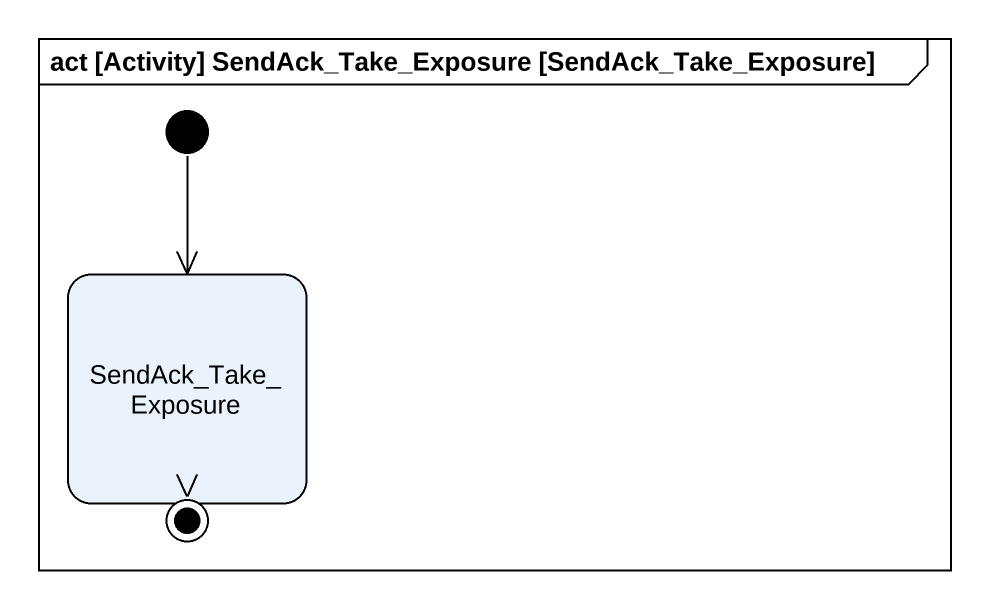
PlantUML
@startuml
mainframe act [Activity] SendAck_Take_Exposure [SendAck_Take_Exposure]
hide empty description
state SendAck_Take_Exposure
[*] --> SendAck_Take_Exposure
SendAck_Take_Exposure --> [*]
@enduml
